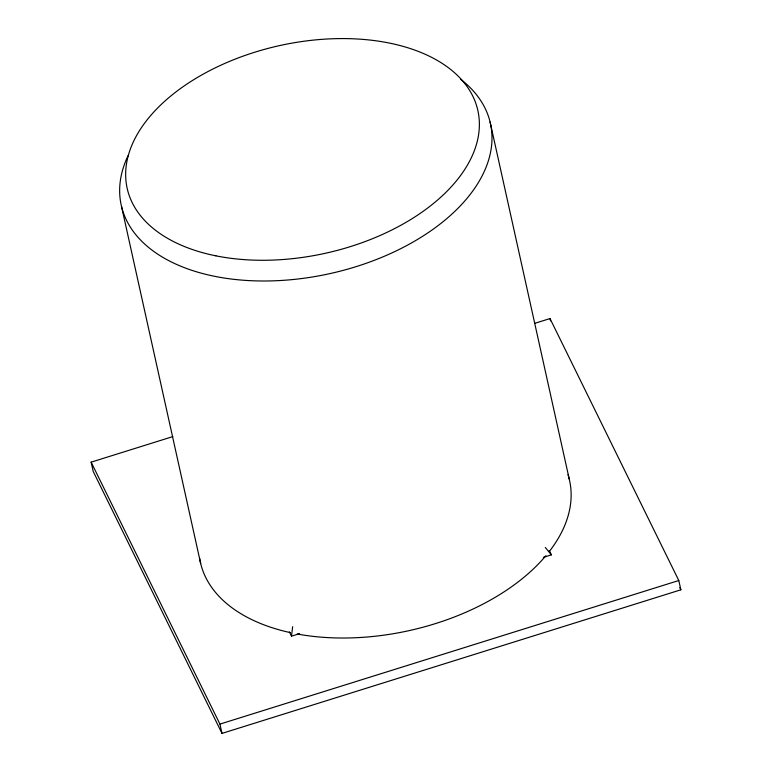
<?xml version="1.0" encoding="UTF-8"?>
<svg xmlns="http://www.w3.org/2000/svg" width="772" height="772" viewBox="0 0 772 772"><rect width="100%" height="100%" fill="white"/><g stroke="black" fill="none" stroke-linecap="round" stroke-linejoin="round"><path stroke-width="1.16" d="M299.536 633.667L291.488 636.186L292.656 626.681M535.064 323.246L550.011 318.566L678.791 580.515L680.856 589.808L221.989 733.4L93.209 471.451L91.144 462.158L172.803 436.605M543.343 557.374L551.391 554.856L549.278 550.552M91.144 462.158L219.933 724.107L678.791 580.515M545.302 547.464L551.391 554.856M679.785 587.646L680.856 589.808M289.375 631.882L291.488 636.186M550.011 318.566L550.523 320.891M490.095 122.053L569.244 479.084M121.542 206.558L200.691 563.589M219.933 724.107L221.989 733.4M568.028 474.741A189.063 111.93 -12.5 0 1 549.471 551.276M545.862 555.743A189.063 111.93 -12.5 0 1 297.162 633.995M290.282 632.606A189.063 111.93 -12.5 0 1 199.591 558.059M460.749 79.342A189.063 111.93 -12.5 0 1 332.298 273.076A189.063 111.93 -12.5 0 1 128.094 155.616M215.909 255.841A179.615 106.333 -12.5 0 0 479.364 123.115A179.615 106.333 -12.5 0 0 212.281 69.326A179.615 106.333 -12.5 0 0 215.909 255.841"/></g></svg>
